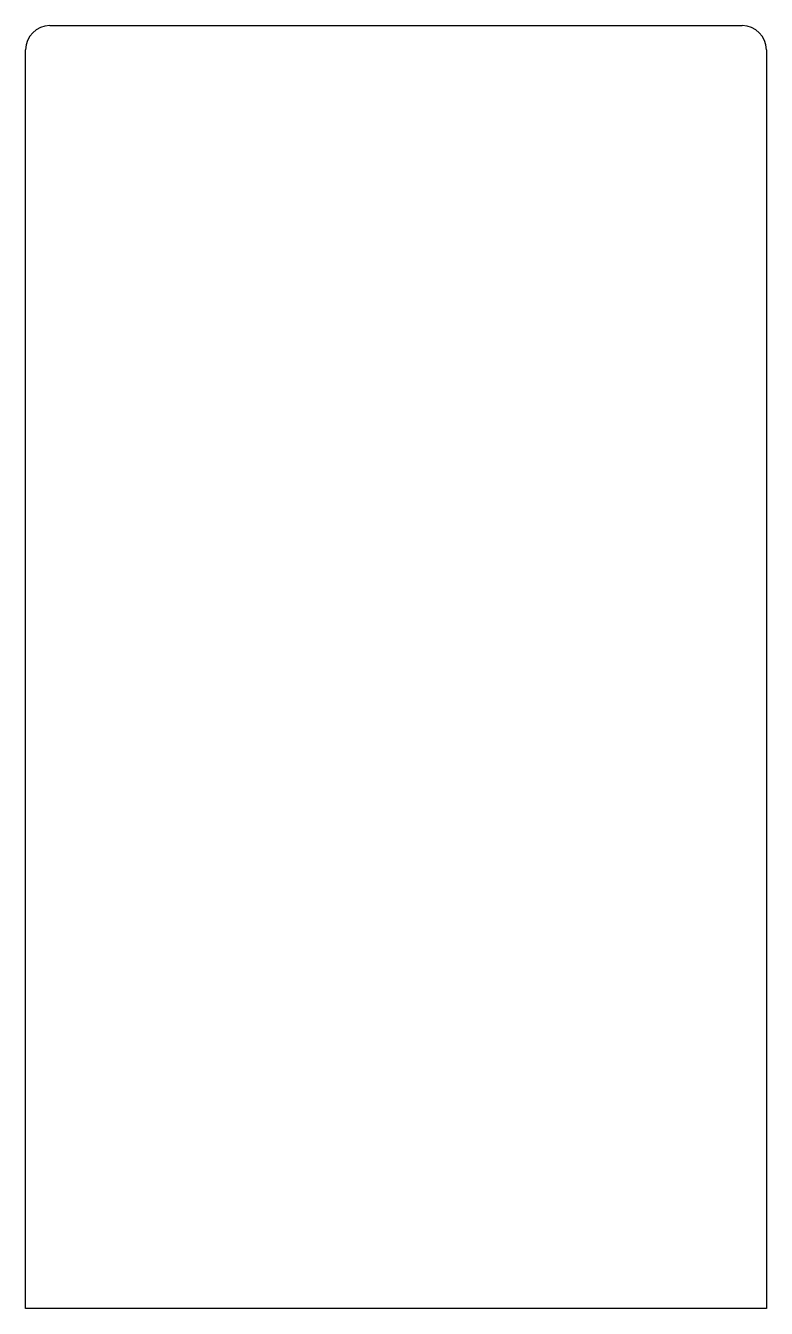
# Model space of a CAD drawing. Header units: millimetres. Extents: x -123 to 123, y 212 to 638.
import ezdxf

# ---------------------------------------------------------------- set-up
doc = ezdxf.new("R2010")
doc.units = ezdxf.units.MM

msp = doc.modelspace()

# ---------------------------------------------------------------- linework, layer by layer
for p, q in [((-115, 638), (115, 638)), ((-123, 212), (-123, 630)), ((123, 630), (123, 212)), ((123, 212), (-123, 212))]:
    msp.add_line(p, q)
for centre, start, end in [((-115, 630), 90, 180), ((115, 630), 0, 90)]:
    msp.add_arc(centre, 8, start, end)

doc.saveas('drawing.dxf')
